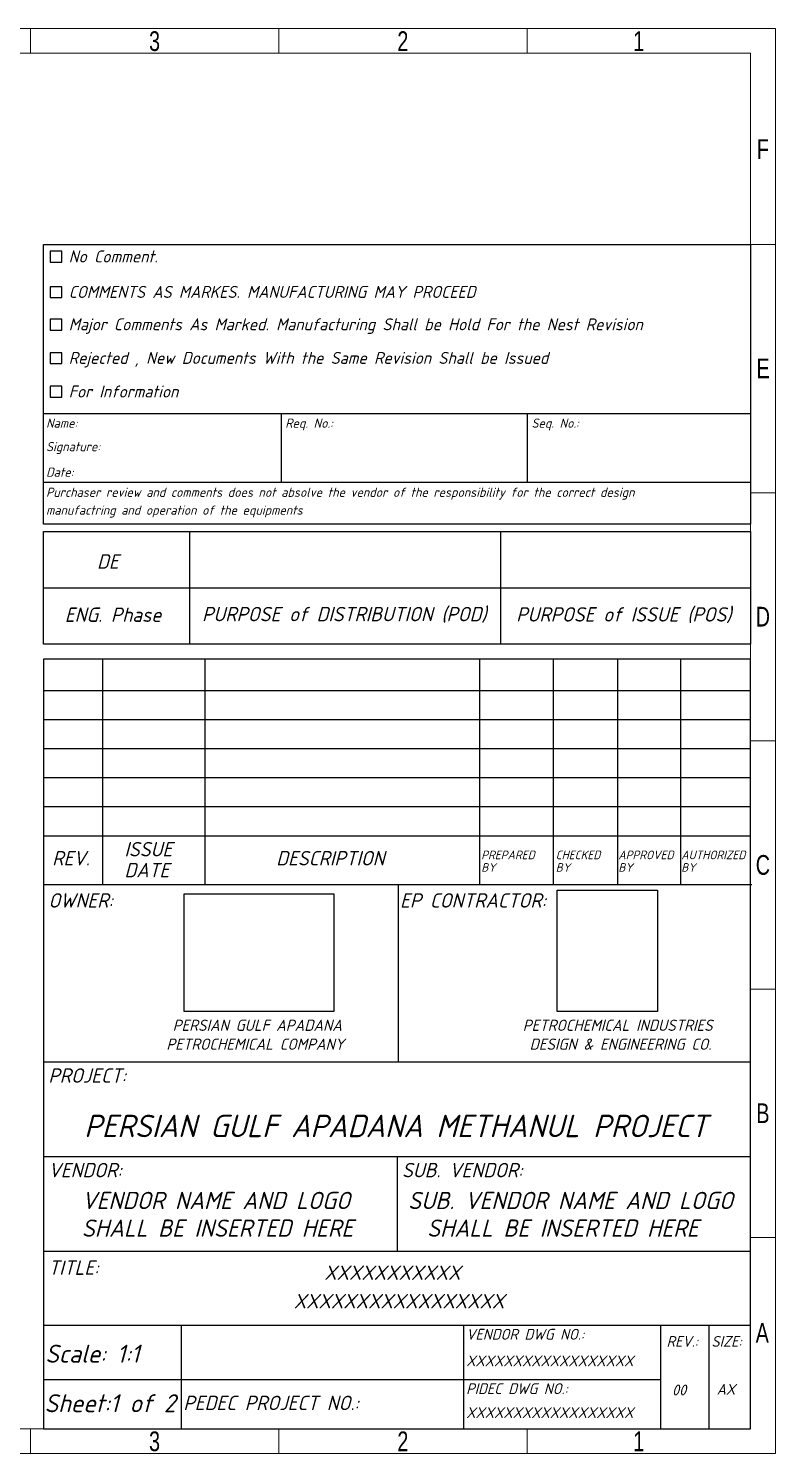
# Model space of a CAD drawing. Header units: millimetres. Extents: x -3124 to 13554, y -5049 to 691.
# Drawn here: x 1867 to 4876, y -5049 to 691 of the extents above; entities that cross this region are included whole.
import ezdxf

# ---------------------------------------------------------------- set-up
doc = ezdxf.new("R2010")
doc.units = ezdxf.units.MM
doc.styles.add('GOST-2.304_Type-B_italic', font='')
doc.styles.add('SLDTEXTSTYLE0', font='TXT', dxfattribs={"width": 0.75})
doc.styles.get('GOST-2.304_Type-B_italic').set_extended_font_data('GOST Common', italic=True)
picture_1 = doc.add_image_def('image1.png', size_in_pixel=(1024, 804))
picture_2 = doc.add_image_def('image2.jpg', size_in_pixel=(204, 247))

msp = doc.modelspace()

# ---------------------------------------------------------------- linework, layer by layer
at = {"linetype": 'Continuous', "lineweight": 20}
for p, q in [((-3124.3055, 690.95077), (4875.69418, 690.95077)), ((1875.6943, 590.95078), (1875.6943, 690.95077)), ((2875.69426, 590.95078), (2875.69426, 690.95077)), ((3875.69422, 590.95078), (3875.69422, 690.95077)), ((4875.69418, 690.95077), (4875.69418, -5049.049)), ((-3024.30551, 590.95078), (4775.69418, 590.95078)), ((4775.69418, 590.95078), (4775.69418, -4949.049)), ((4775.69418, -179.04919), (4875.69418, -179.04919)), ((4775.69418, -1179.04915), (4875.69418, -1179.04915)), ((4775.69418, -2179.04911), (4875.69418, -2179.04911)), ((4775.69418, -3179.04907), (4875.69418, -3179.04907)), ((4775.69418, -4179.04903), (4875.69418, -4179.04903)), ((4775.69418, -4949.049), (-3024.30551, -4949.049)), ((1875.6943, -4949.049), (1875.6943, -5049.049)), ((2875.69426, -4949.049), (2875.69426, -5049.049)), ((3875.69422, -4949.049), (3875.69422, -5049.049)), ((4875.69418, -5049.049), (-3124.3055, -5049.049))]:
    msp.add_line(p, q, dxfattribs=at)
for p, q in [((1927.79283, -859.9099), (4775.69418, -859.9099)), ((2884.38479, -859.9099), (2884.38479, -1135.80098)), ((3876.23223, -859.9099), (3876.23223, -1135.80098)), ((1927.79283, -1135.80098), (4775.69418, -1135.80098)), ((2516.07845, -1335.28073), (2516.07845, -1789.35509)), ((3767.92885, -1335.28073), (3767.92885, -1789.35509)), ((1927.79283, -1562.31791), (4775.69418, -1562.31791)), ((2166.04062, -2757.53484), (2166.04062, -1849.049)), ((2578.43867, -2757.53484), (2578.43867, -1849.049)), ((3685.04596, -2757.53484), (3685.04596, -1849.049)), ((3981.64711, -2757.53484), (3981.64711, -1849.049)), ((4241.38127, -2757.53484), (4241.38127, -1849.049)), ((4494.76205, -2757.53484), (4494.76205, -1849.049)), ((1927.79283, -1974.98249), (4775.69418, -1974.98249)), ((1927.79283, -2092.11546), (4775.69418, -2092.11546)), ((1927.79283, -2209.24843), (4775.69418, -2209.24843)), ((1927.79283, -2326.38139), (4775.69418, -2326.38139)), ((1927.79283, -2443.51436), (4775.69418, -2443.51436)), ((1927.79283, -2560.64732), (4775.69418, -2560.64732)), ((1931.99831, -2757.53484), (4779.89966, -2757.53484)), ((3355.94899, -2757.53484), (3355.94899, -3471.90143)), ((1927.79283, -3471.90143), (4775.69418, -3471.90143)), ((1927.79283, -3852.94715), (4775.69418, -3852.94715)), ((3351.74351, -3852.94715), (3351.74351, -4233.99287)), ((1927.79283, -4233.99287), (4775.69418, -4233.99287)), ((1927.79283, -4532.26109), (4775.69418, -4532.26109)), ((2482.35099, -4532.26109), (2482.35099, -4949.049)), ((3618.93473, -4532.26109), (3618.93473, -4949.049)), ((4412.18523, -4532.26109), (4412.18523, -4949.049)), ((4607.14341, -4532.26109), (4607.14341, -4949.049)), ((1927.79283, -4751.37044), (4412.18523, -4751.37044))]:
    msp.add_line(p, q)
for points in [[(4775.69418, -1305.17473), (1927.79283, -1305.17473), (1927.79283, -179.72144), (4775.69418, -179.72144)], [(2001.47936, -206.25227), (1954.89229, -206.25227), (1954.89229, -250.15433), (2001.47936, -250.15433)], [(2001.47936, -349.19128), (1954.89229, -349.19128), (1954.89229, -393.09333), (2001.47936, -393.09333)], [(2001.47936, -479.73039), (1954.89229, -479.73039), (1954.89229, -523.63244), (2001.47936, -523.63244)], [(2001.47936, -615.01667), (1954.89229, -615.01667), (1954.89229, -658.91873), (2001.47936, -658.91873)], [(2001.47936, -750.30295), (1954.89229, -750.30295), (1954.89229, -794.20501), (2001.47936, -794.20501)], [(4775.69418, -1789.35509), (1927.79283, -1789.35509), (1927.79283, -1335.28073), (4775.69418, -1335.28073)], [(4775.69418, -4949.049), (4775.69418, -1849.049), (1927.79283, -1849.049), (1927.79283, -4949.049)]]:
    msp.add_lwpolyline(points, close=True)

# ---------------------------------------------------------------- texts
at = {"style": 'GOST-2.304_Type-B_italic'}
for s, height, p in [('No Comment.', 48.2172492, (2029.20414, -251.26819)), ('COMMENTS AS MARKES. MANUFACTURING MAY PROCEED', 48.2172492, (2029.20414, -394.20719)), ('Major Comments As Marked. Manufacturing Shall be Hold For the Nest Revision', 48.2172492, (2029.20414, -524.7463)), ('Rejected , New Documents With the Same Revision Shall be Issued ', 48.2172492, (2029.20414, -660.03259)), ('For Information', 48.2172492, (2029.20414, -795.31887)), ('Name:', 37.090192, (1938.05393, -917.21142)), ('Req. No.:', 37.090192, (2901.30337, -917.21142)), ('Seq. No.:', 37.090192, (3893.15081, -917.21142)), ('Signature:', 37.090192, (1938.05393, -1011.80375)), ('Date:', 37.090192, (1938.05393, -1114.80034)), ('Purchaser review and comments does not absolve the vendor of the responsibility for the correct design', 37.09019167, (1938.05393, -1195.68196)), ('manufactring and operation of the equipments', 37.0901917, (1938.05393, -1267.62106)), ('DE', 57.953424, (2143.0567, -1484.89274)), ('ENG. Phase', 57.953424, (2013.32039, -1699.38134)), ('PURPOSE of DISTRIBUTION (POD)', 57.9534245, (2566.14798, -1696.87054)), ('PURPOSE of ISSUE (POS)', 57.9534245, (3831.28113, -1698.09234)), ('REV.', 57.953424, (1962.44071, -2680.12831)), ('ISSUE', 57.953424, (2253.61727, -2643.89634)), ('DESCRIPTION', 57.9534245, (2864.72888, -2680.12831)), ('PREPARED', 34.772055, (3690.59018, -2655.3786)), ('CHECKED', 34.772055, (3990.48939, -2655.3786)), ('APPROVED', 34.772055, (4242.55698, -2655.3786)), ('AUTHORIZED', 34.772055, (4495.93776, -2655.3786)), ('DATE', 57.953424, (2253.61727, -2728.04807)), ('BY', 34.772055, (3690.59018, -2705.86964)), ('BY', 34.772055, (3990.48939, -2705.86964)), ('BY', 34.772055, (4242.55698, -2705.86964)), ('BY', 34.772055, (4495.93776, -2705.86964)), ('OWNER:', 57.953424, (1947.32714, -2850.17266)), ('EP CONTRACTOR:', 57.9534245, (3363.39908, -2850.17266)), ('PERSIAN GULF APADANA', 45.2036711, (2447.87842, -3346.75121)), ('PETROCHEMICAL INDUSTRIES', 45.2036711, (3857.74796, -3346.75121)), ('PETROCHEMICAL COMPANY', 45.2036711, (2422.36791, -3422.79745)), ('DESIGN & ENGINEERING CO.', 45.2036711, (3885.23272, -3422.79745)), ('PROJECT:', 57.953424, (1947.32714, -3555.5226)), ('PERSIAN GULF APADANA METHANUL PROJECT', 90.4073422, (2091.45542, -3774.86925)), ('VENDOR:', 57.953424, (1947.32714, -3936.56832)), ('SUB. VENDOR:', 57.9534245, (3371.27782, -3936.56832)), ('VENDOR NAME AND LOGO', 69.5441094, (2081.5596, -4064.63685)), ('SUB. VENDOR NAME AND LOGO', 69.5441094, (3395.83609, -4064.63685)), ('SHALL BE INSERTED HERE', 69.5441094, (2081.5596, -4175.98208)), ('SHALL BE INSERTED HERE', 69.5441094, (3472.3494, -4175.98208)), ('TITLE:', 57.953424, (1947.32714, -4329.45464)), ('XXXXXXXXXXX', 57.9534245, (3058.24337, -4349.66654)), ('XXXXXXXXXXXXXXXXX', 57.9534245, (2935.47128, -4464.50793)), ('VENDOR DWG NO.:', 43.4650684, (3629.97225, -4590.48055)), ('REV.:', 43.465068, (4436.83866, -4619.25592)), ('SIZE:', 43.465068, (4617.69463, -4619.25592)), ('Scale: 1:1', 72.441781, (1934.72782, -4683.27449)), ('XXXXXXXXXXXXXXXXXX', 43.4650684, (3629.97225, -4697.64036)), ('Sheet:1 of 2', 72.4417806, (1931.81651, -4882.84912)), ('PEDEC PROJECT NO.:', 57.9534245, (2490.86668, -4874.25191)), ('PIDEC DWG NO.:', 43.4650684, (3629.97225, -4809.5899)), ('00', 43.465068, (4459.27328, -4814.99121)), ('AX', 43.465068, (4638.63361, -4812.09337)), ('XXXXXXXXXXXXXXXXXX', 43.4650684, (3629.97225, -4906.03431))]:
    msp.add_text(s, height=height, dxfattribs=at).set_placement(p)
at = {"linetype": 'Continuous', "lineweight": 20, "char_height": 79.375, "attachment_point": 2, "style": 'SLDTEXTSTYLE0'}
for s, insert in [('3', (2374.89502, 679.72093)), ('2', (3374.89498, 679.72093)), ('1', (4324.89494, 679.72093)), ('F', (4824.84899, 244.72095)), ('E', (4825.85036, -638.54891)), ('D', (4824.74793, -1638.54887)), ('C', (4824.86736, -2638.54883)), ('B', (4825.10622, -3638.54879)), ('A', (4822.48795, -4523.54876)), ('3', (2374.89502, -4960.27884)), ('2', (3374.89498, -4960.27884)), ('1', (4324.89494, -4960.27884))]:
    msp.add_mtext(s, dxfattribs=dict(at, insert=insert))

# ---------------------------------------------------------------- pictures from other files: only their frames are drawn
image = msp.add_image(picture_1, insert=(2494.05477, -3268.66748), size_in_units=(603.09702, 473.5254))
image.dxf.flags = 7
image = msp.add_image(picture_2, insert=(3996.00145, -3268.8261), size_in_units=(404.09168, 489.26787))
image.dxf.flags = 7

doc.saveas('drawing.dxf')
